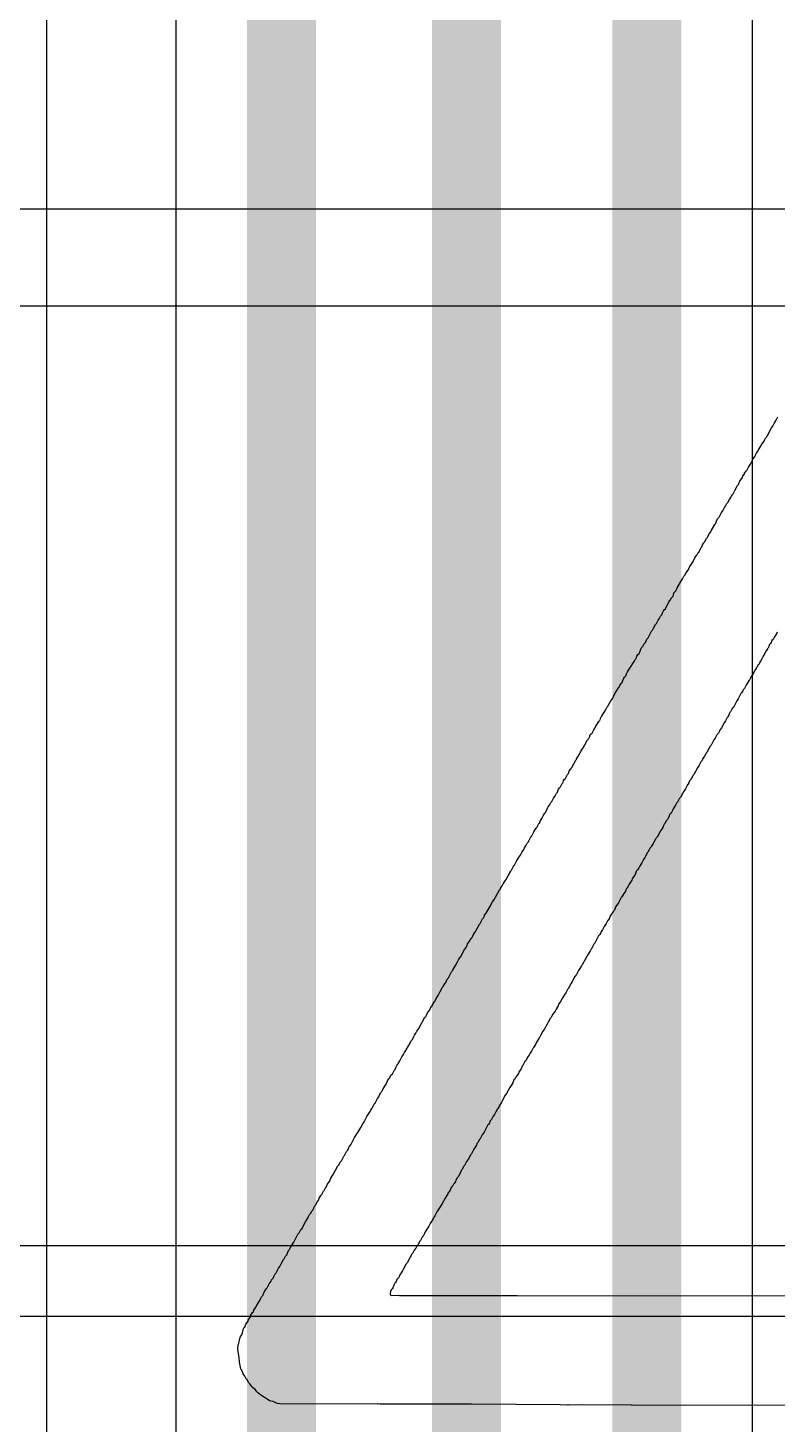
# Model space of a CAD drawing. Header units: inches. Extents: x 0 to 5379, y 0 to 5429.
# Drawn here: x 119.87 to 124.01, y 62.65 to 70.37 of the extents above; entities that cross this region are included whole.
import ezdxf

# ---------------------------------------------------------------- set-up
doc = ezdxf.new("R2010")
doc.units = ezdxf.units.IN
for name, color, linetype in [('PWR', 156, 'Continuous'), ('SIG 01', 90, 'Continuous'), ('Top Overlay', 2, 'Continuous')]:
    doc.layers.add(name, color=color, linetype=linetype)

msp = doc.modelspace()

# ---------------------------------------------------------------- linework, layer by layer
at = {"layer": 'PWR'}
for p, q in [((124.1806, 69.3674), (60.071, 69.3674)), ((60.0248, 68.834), (124.6886, 68.834)), ((128.639, 63.6395), (118.453, 63.6395)), ((118.453, 63.2511), (128.639, 63.2511))]:
    msp.add_line(p, q, dxfattribs=at)
at = {"layer": 'SIG 01'}
for p, q in [((123.8743, 32.2574), (123.8743, 90.8151)), ((119.9774, 38.4655), (119.9774, 87.7273)), ((120.6897, 87.5113), (120.6897, 35.4585))]:
    msp.add_line(p, q, dxfattribs=at)
for points in [[(123.2917, 32.2574, 0.381, 0.381, 0), (123.2917, 90.8151, 0.381, 0.381, 0)], [(121.2724, 35.2172, 0.381, 0.381, 0), (121.2724, 87.5113, 0.381, 0.381, 0)], [(122.2955, 34.5462, 0.381, 0.381, 0), (122.2955, 85.2577, 0.381, 0.381, 0)]]:
    msp.add_lwpolyline(points, format="xyseb", dxfattribs=at)
at = {"layer": 'Top Overlay'}
for p, q in [((124.0045, 68.2026), (124.0143, 68.2206)), ((123.9571, 68.1176), (123.98, 68.1601)), ((123.98, 68.1601), (123.9874, 68.1691)), ((123.9874, 68.1691), (123.9964, 68.1879)), ((123.9964, 68.1879), (124.0045, 68.2026)), ((123.9065, 68.0343), (123.9163, 68.0523)), ((123.9163, 68.0523), (123.9228, 68.0621)), ((123.9228, 68.0621), (123.9245, 68.0654)), ((123.9245, 68.0654), (123.931, 68.0768)), ((123.931, 68.0768), (123.9384, 68.0858)), ((123.9384, 68.0858), (123.9424, 68.0948)), ((123.9424, 68.0948), (123.9473, 68.1029)), ((123.9473, 68.1029), (123.9539, 68.1095)), ((123.9539, 68.1095), (123.9571, 68.1176)), ((123.8689, 67.9706), (123.8787, 67.9886)), ((123.8787, 67.9886), (123.8869, 68.0016)), ((123.8869, 68.0016), (123.8967, 68.0196)), ((123.8967, 68.0196), (123.9049, 68.031)), ((123.9049, 68.031), (123.9065, 68.0343)), ((123.8215, 67.8922), (123.8297, 67.9052)), ((123.8297, 67.9052), (123.8313, 67.9085)), ((123.8313, 67.9085), (123.8395, 67.9199)), ((123.8395, 67.9199), (123.8411, 67.9232)), ((123.8411, 67.9232), (123.846, 67.9281)), ((123.846, 67.9281), (123.8526, 67.9428)), ((123.8526, 67.9428), (123.8591, 67.9543)), ((123.8591, 67.9543), (123.864, 67.9592)), ((123.864, 67.9592), (123.8689, 67.9706)), ((123.7791, 67.817), (123.7921, 67.8415)), ((123.7921, 67.8415), (123.797, 67.8464)), ((123.797, 67.8464), (123.8036, 67.8611)), ((123.8036, 67.8611), (123.8052, 67.8644)), ((123.8052, 67.8644), (123.8199, 67.8856)), ((123.8199, 67.8856), (123.8215, 67.8922)), ((123.7333, 67.7419), (123.7382, 67.7468)), ((123.7382, 67.7468), (123.748, 67.7647)), ((123.748, 67.7647), (123.7546, 67.7745)), ((123.7546, 67.7745), (123.7562, 67.7811)), ((123.7562, 67.7811), (123.7635, 67.7901)), ((123.7635, 67.7901), (123.766, 67.7925)), ((123.766, 67.7925), (123.7676, 67.7958)), ((123.7676, 67.7958), (123.7791, 67.817)), ((123.6876, 67.6634), (123.6892, 67.6667)), ((123.6892, 67.6667), (123.6925, 67.67)), ((123.6925, 67.67), (123.7039, 67.6912)), ((123.7039, 67.6912), (123.7104, 67.701)), ((123.7104, 67.701), (123.7202, 67.719)), ((123.7202, 67.719), (123.7251, 67.7272)), ((123.7251, 67.7272), (123.7333, 67.7419)), ((123.6443, 67.5858), (123.6475, 67.594)), ((123.6475, 67.594), (123.6541, 67.6038)), ((123.6541, 67.6038), (123.6663, 67.6259)), ((123.6663, 67.6259), (123.6696, 67.6291)), ((123.6696, 67.6291), (123.6712, 67.6324)), ((123.6712, 67.6324), (123.6761, 67.6438)), ((123.6761, 67.6438), (123.6802, 67.6545)), ((123.6802, 67.6545), (123.6843, 67.6602)), ((123.6843, 67.6602), (123.6876, 67.6634)), ((123.5944, 67.5017), (123.5993, 67.5131)), ((123.5993, 67.5131), (123.6059, 67.5246)), ((123.6059, 67.5246), (123.6091, 67.5278)), ((123.6091, 67.5278), (123.6108, 67.5311)), ((123.6108, 67.5311), (123.6206, 67.5491)), ((123.6206, 67.5491), (123.6238, 67.5523)), ((123.6238, 67.5523), (123.6255, 67.5556)), ((123.6255, 67.5556), (123.6369, 67.5768)), ((123.6369, 67.5768), (123.6443, 67.5858)), ((123.552, 67.4314), (123.556, 67.4421)), ((123.556, 67.4421), (123.5626, 67.4519)), ((123.5626, 67.4519), (123.5667, 67.4559)), ((123.5667, 67.4559), (123.5748, 67.4706)), ((123.5748, 67.4706), (123.5797, 67.4755)), ((123.5797, 67.4755), (123.583, 67.4837)), ((123.583, 67.4837), (123.5912, 67.4984)), ((123.5912, 67.4984), (123.5944, 67.5017)), ((123.5029, 67.3497), (123.5111, 67.3644)), ((123.5111, 67.3644), (123.5193, 67.3726)), ((123.5193, 67.3726), (123.5275, 67.3906)), ((123.5275, 67.3906), (123.5291, 67.3939)), ((123.5291, 67.3939), (123.5356, 67.4053)), ((123.5356, 67.4053), (123.5462, 67.4208)), ((123.5462, 67.4208), (123.552, 67.4314)), ((123.4588, 67.2762), (123.4703, 67.2942)), ((123.4703, 67.2942), (123.4719, 67.2975)), ((123.4719, 67.2975), (123.4817, 67.3154)), ((123.4817, 67.3154), (123.4882, 67.3252)), ((123.4882, 67.3252), (123.4931, 67.3367)), ((123.4931, 67.3367), (123.4948, 67.3399)), ((123.4948, 67.3399), (123.5013, 67.3465)), ((123.5013, 67.3465), (123.5029, 67.3497)), ((123.4131, 67.1978), (123.4204, 67.2068)), ((123.4204, 67.2068), (123.4278, 67.2207)), ((123.4278, 67.2207), (123.4343, 67.2272)), ((123.4343, 67.2272), (123.4376, 67.2354)), ((123.4376, 67.2354), (123.4409, 67.2484)), ((123.4409, 67.2484), (123.449, 67.2566)), ((123.449, 67.2566), (123.4507, 67.2599)), ((123.4507, 67.2599), (123.4572, 67.2697)), ((123.4572, 67.2697), (123.4588, 67.2762)), ((123.3722, 67.1259), (123.3755, 67.1292)), ((123.3755, 67.1292), (123.378, 67.1382)), ((123.378, 67.1382), (123.3829, 67.148)), ((123.3829, 67.148), (123.3869, 67.1537)), ((123.3869, 67.1537), (123.3935, 67.1602)), ((123.3935, 67.1602), (123.4131, 67.1978)), ((123.3216, 67.0426), (123.3281, 67.0524)), ((123.3281, 67.0524), (123.3396, 67.0736)), ((123.3396, 67.0736), (123.3445, 67.0785)), ((123.3445, 67.0785), (123.3543, 67.0965)), ((123.3543, 67.0965), (123.3592, 67.1047)), ((123.3592, 67.1047), (123.3673, 67.1194)), ((123.3673, 67.1194), (123.3706, 67.1226)), ((123.3706, 67.1226), (123.3722, 67.1259)), ((123.275, 66.965), (123.284, 66.974)), ((123.284, 66.974), (123.2873, 66.9821)), ((123.2873, 66.9821), (123.2914, 66.9928)), ((123.2914, 66.9928), (123.2987, 67.0001)), ((123.2987, 67.0001), (123.3004, 67.0034)), ((123.3004, 67.0034), (123.3069, 67.0181)), ((123.3069, 67.0181), (123.3167, 67.036)), ((123.3167, 67.036), (123.32, 67.0393)), ((123.32, 67.0393), (123.3216, 67.0426)), ((123.9776, 66.9731), (123.9735, 66.9674)), ((123.9817, 66.9838), (123.9776, 66.9731)), ((123.9882, 66.9903), (123.9817, 66.9838)), ((123.9964, 67.005), (123.9882, 66.9903)), ((124.0094, 67.0246), (123.9964, 67.005)), ((124.0111, 67.0312), (124.0094, 67.0246)), ((123.2334, 66.8906), (123.2366, 66.8988)), ((123.2366, 66.8988), (123.2415, 66.907)), ((123.2415, 66.907), (123.2481, 66.9135)), ((123.2481, 66.9135), (123.2497, 66.9168)), ((123.2497, 66.9168), (123.2562, 66.9315)), ((123.2562, 66.9315), (123.2603, 66.9421)), ((123.2603, 66.9421), (123.266, 66.9478)), ((123.266, 66.9478), (123.2677, 66.9511)), ((123.2677, 66.9511), (123.2709, 66.9544)), ((123.2709, 66.9544), (123.275, 66.965)), ((123.9326, 66.8972), (123.9261, 66.8825)), ((123.9392, 66.907), (123.9326, 66.8972)), ((123.9506, 66.9282), (123.9392, 66.907)), ((123.9571, 66.938), (123.9506, 66.9282)), ((123.9588, 66.9413), (123.9571, 66.938)), ((123.9612, 66.9437), (123.9588, 66.9413)), ((123.9645, 66.9519), (123.9612, 66.9437)), ((123.967, 66.9609), (123.9645, 66.9519)), ((123.9735, 66.9674), (123.967, 66.9609)), ((123.1835, 66.8114), (123.1901, 66.8212)), ((123.1901, 66.8212), (123.1942, 66.8253)), ((123.1942, 66.8253), (123.204, 66.8433)), ((123.204, 66.8433), (123.2089, 66.8482)), ((123.2089, 66.8482), (123.2105, 66.8514)), ((123.2105, 66.8514), (123.2203, 66.8694)), ((123.2203, 66.8694), (123.2236, 66.8727)), ((123.2236, 66.8727), (123.2252, 66.8759)), ((123.2252, 66.8759), (123.2285, 66.8792)), ((123.2285, 66.8792), (123.2334, 66.8906)), ((123.8869, 66.8188), (123.8738, 66.7942)), ((123.8902, 66.822), (123.8869, 66.8188)), ((123.8967, 66.8335), (123.8902, 66.822)), ((123.9, 66.8416), (123.8967, 66.8335)), ((123.9049, 66.8465), (123.9, 66.8416)), ((123.9065, 66.8498), (123.9049, 66.8465)), ((123.9114, 66.8547), (123.9065, 66.8498)), ((123.913, 66.8612), (123.9114, 66.8547)), ((123.9196, 66.871), (123.913, 66.8612)), ((123.9261, 66.8825), (123.9196, 66.871)), ((123.1419, 66.7354), (123.1484, 66.7469)), ((123.1484, 66.7469), (123.1549, 66.7534)), ((123.1549, 66.7534), (123.159, 66.764)), ((123.159, 66.764), (123.1639, 66.7771)), ((123.1639, 66.7771), (123.168, 66.7812)), ((123.168, 66.7812), (123.1696, 66.7844)), ((123.1696, 66.7844), (123.1745, 66.7893)), ((123.1745, 66.7893), (123.1795, 66.8008)), ((123.1795, 66.8008), (123.1835, 66.8114)), ((123.8411, 66.742), (123.8379, 66.7338)), ((123.846, 66.7469), (123.8411, 66.742)), ((123.8559, 66.7648), (123.846, 66.7469)), ((123.8575, 66.7681), (123.8559, 66.7648)), ((123.864, 66.7779), (123.8575, 66.7681)), ((123.8657, 66.7812), (123.864, 66.7779)), ((123.8738, 66.7942), (123.8657, 66.7812)), ((123.0912, 66.6505), (123.1027, 66.6668)), ((123.1027, 66.6668), (123.1092, 66.6815)), ((123.1092, 66.6815), (123.1157, 66.6929)), ((123.1157, 66.6929), (123.1255, 66.7077)), ((123.1255, 66.7077), (123.1337, 66.7224)), ((123.1337, 66.7224), (123.1386, 66.7273)), ((123.1386, 66.7273), (123.1419, 66.7354)), ((123.8052, 66.6799), (123.7954, 66.6619)), ((123.8101, 66.6913), (123.8052, 66.6799)), ((123.8134, 66.6946), (123.8101, 66.6913)), ((123.8215, 66.706), (123.8134, 66.6946)), ((123.8232, 66.7126), (123.8215, 66.706)), ((123.8297, 66.7191), (123.8232, 66.7126)), ((123.8379, 66.7338), (123.8297, 66.7191)), ((123.0504, 66.5786), (123.0602, 66.5966)), ((123.0602, 66.5966), (123.0716, 66.6178)), ((123.0716, 66.6178), (123.0765, 66.6227)), ((123.0765, 66.6227), (123.0782, 66.626)), ((123.0782, 66.626), (123.0912, 66.6505)), ((123.7497, 66.5868), (123.7464, 66.5786)), ((123.7529, 66.59), (123.7497, 66.5868)), ((123.7627, 66.608), (123.7529, 66.59)), ((123.7693, 66.6145), (123.7627, 66.608)), ((123.7889, 66.6521), (123.7693, 66.6145)), ((123.7954, 66.6619), (123.7889, 66.6521)), ((123.0046, 66.5002), (123.0087, 66.5108)), ((123.0087, 66.5108), (123.0251, 66.5369)), ((123.0251, 66.5369), (123.0275, 66.5394)), ((123.0275, 66.5394), (123.0291, 66.5426)), ((123.0291, 66.5426), (123.0324, 66.5459)), ((123.0324, 66.5459), (123.0357, 66.5541)), ((123.0357, 66.5541), (123.0398, 66.5647)), ((123.0398, 66.5647), (123.0455, 66.5737)), ((123.0455, 66.5737), (123.0504, 66.5786)), ((123.7186, 66.5296), (123.7039, 66.5018)), ((123.7251, 66.541), (123.7186, 66.5296)), ((123.7349, 66.559), (123.7251, 66.541)), ((123.7382, 66.5622), (123.7349, 66.559)), ((123.7423, 66.568), (123.7382, 66.5622)), ((123.7464, 66.5786), (123.7423, 66.568)), ((122.9491, 66.4087), (122.9638, 66.4364)), ((122.9638, 66.4364), (122.9703, 66.443)), ((122.9703, 66.443), (122.972, 66.4462)), ((122.972, 66.4462), (122.9752, 66.4544)), ((122.9752, 66.4544), (122.9769, 66.4609)), ((122.9769, 66.4609), (122.9809, 66.4667)), ((122.9809, 66.4667), (122.9842, 66.4683)), ((122.9842, 66.4683), (122.9883, 66.4724)), ((122.9883, 66.4724), (122.9981, 66.4904)), ((122.9981, 66.4904), (123.0046, 66.5002)), ((123.6614, 66.4348), (123.6467, 66.407)), ((123.668, 66.4446), (123.6614, 66.4348)), ((123.6745, 66.456), (123.668, 66.4446)), ((123.6778, 66.4642), (123.6745, 66.456)), ((123.6859, 66.4724), (123.6778, 66.4642)), ((123.6908, 66.4806), (123.6859, 66.4724)), ((123.6957, 66.492), (123.6908, 66.4806)), ((123.6974, 66.4953), (123.6957, 66.492)), ((123.7039, 66.5018), (123.6974, 66.4953)), ((122.9099, 66.3417), (122.9197, 66.3564)), ((122.9197, 66.3564), (122.9246, 66.3695)), ((122.9246, 66.3695), (122.9393, 66.3907)), ((122.9393, 66.3907), (122.9491, 66.4087)), ((123.6189, 66.3629), (123.6091, 66.3449)), ((123.6222, 66.3662), (123.6189, 66.3629)), ((123.6386, 66.3972), (123.6222, 66.3662)), ((123.6402, 66.4005), (123.6386, 66.3972)), ((123.6467, 66.407), (123.6402, 66.4005)), ((122.8723, 66.2763), (122.8739, 66.2796)), ((122.8739, 66.2796), (122.8772, 66.2829)), ((122.8772, 66.2829), (122.8984, 66.3237)), ((122.8984, 66.3237), (122.9017, 66.327)), ((122.9017, 66.327), (122.9033, 66.3302)), ((122.9033, 66.3302), (122.9099, 66.3417)), ((123.5699, 66.2812), (123.5503, 66.2436)), ((123.5781, 66.2927), (123.5699, 66.2812)), ((123.5895, 66.3139), (123.5781, 66.2927)), ((123.5928, 66.3172), (123.5895, 66.3139)), ((123.6026, 66.3351), (123.5928, 66.3172)), ((123.6091, 66.3449), (123.6026, 66.3351)), ((122.8265, 66.1979), (122.8282, 66.2012)), ((122.8282, 66.2012), (122.8314, 66.2093)), ((122.8314, 66.2093), (122.8363, 66.2175)), ((122.8363, 66.2175), (122.8413, 66.2224)), ((122.8413, 66.2224), (122.8429, 66.2257)), ((122.8429, 66.2257), (122.8527, 66.2436)), ((122.8527, 66.2436), (122.856, 66.2469)), ((122.856, 66.2469), (122.8576, 66.2502)), ((122.8576, 66.2502), (122.8625, 66.2616)), ((122.8625, 66.2616), (122.869, 66.2731)), ((122.869, 66.2731), (122.8723, 66.2763)), ((123.5275, 66.2093), (123.5234, 66.1987)), ((123.534, 66.2159), (123.5275, 66.2093)), ((123.5454, 66.2371), (123.534, 66.2159)), ((123.5471, 66.2404), (123.5454, 66.2371)), ((123.5503, 66.2436), (123.5471, 66.2404)), ((122.7824, 66.1227), (122.7922, 66.1407)), ((122.7922, 66.1407), (122.7955, 66.144)), ((122.7955, 66.144), (122.7971, 66.1473)), ((122.7971, 66.1473), (122.802, 66.1587)), ((122.802, 66.1587), (122.8086, 66.1701)), ((122.8086, 66.1701), (122.8118, 66.1734)), ((122.8118, 66.1734), (122.8135, 66.1767)), ((122.8135, 66.1767), (122.8233, 66.1946)), ((122.8233, 66.1946), (122.8265, 66.1979)), ((123.485, 66.1309), (123.4784, 66.1195)), ((123.4931, 66.1489), (123.485, 66.1309)), ((123.498, 66.1538), (123.4931, 66.1489)), ((123.5046, 66.1652), (123.498, 66.1538)), ((123.5128, 66.1832), (123.5046, 66.1652)), ((123.5144, 66.1865), (123.5128, 66.1832)), ((123.5176, 66.1897), (123.5144, 66.1865)), ((123.5234, 66.1987), (123.5176, 66.1897)), ((122.7318, 66.0345), (122.7383, 66.0492)), ((122.7383, 66.0492), (122.7416, 66.0574)), ((122.7416, 66.0574), (122.7465, 66.0656)), ((122.7465, 66.0656), (122.753, 66.0754)), ((122.753, 66.0754), (122.7612, 66.0901)), ((122.7612, 66.0901), (122.7661, 66.095)), ((122.7661, 66.095), (122.7759, 66.1129)), ((122.7759, 66.1129), (122.7824, 66.1227)), ((123.4343, 66.0509), (123.4286, 66.0353)), ((123.4409, 66.0607), (123.4343, 66.0509)), ((123.449, 66.0754), (123.4409, 66.0607)), ((123.4556, 66.0852), (123.449, 66.0754)), ((123.4572, 66.0884), (123.4556, 66.0852)), ((123.4605, 66.0917), (123.4572, 66.0884)), ((123.4703, 66.1097), (123.4605, 66.0917)), ((123.4735, 66.1129), (123.4703, 66.1097)), ((123.4752, 66.1162), (123.4735, 66.1129)), ((123.4784, 66.1195), (123.4752, 66.1162)), ((122.6844, 65.9545), (122.6942, 65.9724)), ((122.6942, 65.9724), (122.6975, 65.9757)), ((122.6975, 65.9757), (122.6991, 65.979)), ((122.6991, 65.979), (122.704, 65.9904)), ((122.704, 65.9904), (122.7105, 66.0018)), ((122.7105, 66.0018), (122.7187, 66.0149)), ((122.7187, 66.0149), (122.7269, 66.0296)), ((122.7269, 66.0296), (122.7318, 66.0345)), ((123.3869, 65.9692), (123.3853, 65.9659)), ((123.3902, 65.9724), (123.3869, 65.9692)), ((123.4, 65.9904), (123.3902, 65.9724)), ((123.4049, 65.9953), (123.4, 65.9904)), ((123.4066, 65.9986), (123.4049, 65.9953)), ((123.409, 66.001), (123.4066, 65.9986)), ((123.4147, 66.0165), (123.409, 66.001)), ((123.418, 66.0247), (123.4147, 66.0165)), ((123.4221, 66.0288), (123.418, 66.0247)), ((123.4253, 66.0304), (123.4221, 66.0288)), ((123.4262, 66.0329), (123.4253, 66.0304)), ((123.4286, 66.0353), (123.4262, 66.0329)), ((122.6403, 65.8809), (122.6501, 65.8989)), ((122.6501, 65.8989), (122.6534, 65.9022)), ((122.6534, 65.9022), (122.655, 65.9054)), ((122.655, 65.9054), (122.6664, 65.9267)), ((122.6664, 65.9267), (122.673, 65.9365)), ((122.673, 65.9365), (122.6795, 65.9479)), ((122.6795, 65.9479), (122.6828, 65.9512)), ((122.6828, 65.9512), (122.6844, 65.9545)), ((123.3445, 65.894), (123.3412, 65.8907)), ((123.3461, 65.8973), (123.3445, 65.894)), ((123.3494, 65.9005), (123.3461, 65.8973)), ((123.3575, 65.9153), (123.3494, 65.9005)), ((123.3641, 65.93), (123.3575, 65.9153)), ((123.3657, 65.9332), (123.3641, 65.93)), ((123.3722, 65.9398), (123.3657, 65.9332)), ((123.3788, 65.9512), (123.3722, 65.9398)), ((123.3853, 65.9659), (123.3788, 65.9512)), ((122.5929, 65.7992), (122.6027, 65.8172)), ((122.6027, 65.8172), (122.6109, 65.8287)), ((122.6109, 65.8287), (122.615, 65.8393)), ((122.615, 65.8393), (122.6223, 65.8499)), ((122.6223, 65.8499), (122.6305, 65.8646)), ((122.6305, 65.8646), (122.6354, 65.8695)), ((122.6354, 65.8695), (122.6403, 65.8809)), ((123.2971, 65.8156), (123.2922, 65.8107)), ((123.3036, 65.827), (123.2971, 65.8156)), ((123.3069, 65.8352), (123.3036, 65.827)), ((123.3085, 65.8385), (123.3069, 65.8352)), ((123.311, 65.8393), (123.3085, 65.8385)), ((123.3134, 65.8417), (123.311, 65.8393)), ((123.3151, 65.845), (123.3134, 65.8417)), ((123.3175, 65.8474), (123.3151, 65.845)), ((123.3216, 65.8581), (123.3175, 65.8474)), ((123.3265, 65.863), (123.3216, 65.8581)), ((123.3396, 65.8875), (123.3265, 65.863)), ((123.3412, 65.8907), (123.3396, 65.8875)), ((122.5439, 65.7159), (122.557, 65.7404)), ((122.557, 65.7404), (122.5602, 65.7437)), ((122.5602, 65.7437), (122.5619, 65.747)), ((122.5619, 65.747), (122.5733, 65.7682)), ((122.5733, 65.7682), (122.5847, 65.7862)), ((122.5847, 65.7862), (122.5864, 65.7894)), ((122.5864, 65.7894), (122.5929, 65.7992)), ((123.2628, 65.7568), (123.2513, 65.7355)), ((123.2726, 65.7747), (123.2628, 65.7568)), ((123.2791, 65.7845), (123.2726, 65.7747)), ((123.2889, 65.8025), (123.2791, 65.7845)), ((123.2922, 65.8107), (123.2889, 65.8025)), ((122.508, 65.6571), (122.5145, 65.6636)), ((122.5145, 65.6636), (122.5186, 65.6743)), ((122.5186, 65.6743), (122.5267, 65.6873)), ((122.5267, 65.6873), (122.539, 65.7094)), ((122.539, 65.7094), (122.5423, 65.7127)), ((122.5423, 65.7127), (122.5439, 65.7159)), ((123.2089, 65.6604), (123.1925, 65.6375)), ((123.2105, 65.6669), (123.2089, 65.6604)), ((123.2178, 65.6792), (123.2105, 65.6669)), ((123.2252, 65.6882), (123.2178, 65.6792)), ((123.2285, 65.6963), (123.2252, 65.6882)), ((123.2301, 65.7029), (123.2285, 65.6963)), ((123.2317, 65.7078), (123.2301, 65.7029)), ((123.2334, 65.711), (123.2317, 65.7078)), ((123.2399, 65.7176), (123.2334, 65.711)), ((123.2464, 65.729), (123.2399, 65.7176)), ((123.2481, 65.7323), (123.2464, 65.729)), ((123.2513, 65.7355), (123.2481, 65.7323)), ((122.4557, 65.5656), (122.4769, 65.6065)), ((122.4769, 65.6065), (122.4818, 65.6114)), ((122.4818, 65.6114), (122.4834, 65.6146)), ((122.4834, 65.6146), (122.4916, 65.6293)), ((122.4916, 65.6293), (122.4981, 65.6391)), ((122.4981, 65.6391), (122.508, 65.6571)), ((123.1631, 65.5869), (123.1533, 65.5689)), ((123.1696, 65.5934), (123.1631, 65.5869)), ((123.1737, 65.5991), (123.1696, 65.5934)), ((123.1795, 65.6146), (123.1737, 65.5991)), ((123.1819, 65.6171), (123.1795, 65.6146)), ((123.1884, 65.6269), (123.1819, 65.6171)), ((123.1925, 65.6375), (123.1884, 65.6269)), ((122.4034, 65.4774), (122.423, 65.5133)), ((122.423, 65.5133), (122.4393, 65.5395)), ((122.4393, 65.5395), (122.441, 65.5427)), ((122.441, 65.5427), (122.4475, 65.5542)), ((122.4475, 65.5542), (122.4557, 65.5656)), ((123.1198, 65.5141), (123.1157, 65.5052)), ((123.1337, 65.5346), (123.1198, 65.5141)), ((123.1402, 65.546), (123.1337, 65.5346)), ((123.1419, 65.5493), (123.1402, 65.546)), ((123.1484, 65.564), (123.1419, 65.5493)), ((123.1533, 65.5689), (123.1484, 65.564)), ((122.3707, 65.4202), (122.3772, 65.4349)), ((122.3772, 65.4349), (122.3838, 65.4463)), ((122.3838, 65.4463), (122.3887, 65.4512)), ((122.3887, 65.4512), (122.3936, 65.4627)), ((122.3936, 65.4627), (122.3952, 65.466)), ((122.3952, 65.466), (122.4034, 65.4774)), ((123.0733, 65.4349), (123.0684, 65.4235)), ((123.0757, 65.4374), (123.0733, 65.4349)), ((123.0839, 65.4504), (123.0757, 65.4374)), ((123.0863, 65.4594), (123.0839, 65.4504)), ((123.0929, 65.466), (123.0863, 65.4594)), ((123.101, 65.4807), (123.0929, 65.466)), ((123.1027, 65.4839), (123.101, 65.4807)), ((123.1076, 65.4888), (123.1027, 65.4839)), ((123.1116, 65.4945), (123.1076, 65.4888)), ((123.1157, 65.5052), (123.1116, 65.4945)), ((122.3266, 65.3434), (122.3331, 65.3598)), ((122.3331, 65.3598), (122.3446, 65.3761)), ((122.3446, 65.3761), (122.3462, 65.381)), ((122.3462, 65.381), (122.3544, 65.3924)), ((122.3544, 65.3924), (122.3674, 65.4169)), ((122.3674, 65.4169), (122.3707, 65.4202)), ((123.0242, 65.3516), (123.0128, 65.3303)), ((123.0259, 65.3549), (123.0242, 65.3516)), ((123.0308, 65.3598), (123.0259, 65.3549)), ((123.0349, 65.3655), (123.0308, 65.3598)), ((123.0389, 65.3761), (123.0349, 65.3655)), ((123.0455, 65.3859), (123.0389, 65.3761)), ((123.0553, 65.4039), (123.0455, 65.3859)), ((123.0667, 65.4202), (123.0553, 65.4039)), ((123.0684, 65.4235), (123.0667, 65.4202)), ((122.2809, 65.2715), (122.2915, 65.287)), ((122.2915, 65.287), (122.2988, 65.2993)), ((122.2988, 65.2993), (122.3013, 65.3083)), ((122.3013, 65.3083), (122.3078, 65.3181)), ((122.3078, 65.3181), (122.3119, 65.3222)), ((122.3119, 65.3222), (122.3201, 65.3369)), ((122.3201, 65.3369), (122.3266, 65.3434)), ((122.9834, 65.2764), (122.9801, 65.2732)), ((122.9899, 65.2879), (122.9834, 65.2764)), ((122.9981, 65.3058), (122.9899, 65.2879)), ((122.9997, 65.3091), (122.9981, 65.3058)), ((123.003, 65.3124), (122.9997, 65.3091)), ((123.0128, 65.3303), (123.003, 65.3124)), ((122.2335, 65.1882), (122.2449, 65.2094)), ((122.2449, 65.2094), (122.2514, 65.2192)), ((122.2514, 65.2192), (122.2596, 65.2339)), ((122.2596, 65.2339), (122.2629, 65.2372)), ((122.2629, 65.2372), (122.2645, 65.2405)), ((122.2645, 65.2405), (122.2809, 65.2715)), ((122.9409, 65.2045), (122.9344, 65.1931)), ((122.9458, 65.216), (122.9409, 65.2045)), ((122.9507, 65.2209), (122.9458, 65.216)), ((122.9622, 65.2421), (122.9507, 65.2209)), ((122.972, 65.2601), (122.9622, 65.2421)), ((122.9785, 65.2699), (122.972, 65.2601)), ((122.9801, 65.2732), (122.9785, 65.2699)), ((122.1885, 65.1139), (122.1959, 65.1212)), ((122.1959, 65.1212), (122.1975, 65.1245)), ((122.1975, 65.1245), (122.2041, 65.1392)), ((122.2041, 65.1392), (122.2122, 65.1539)), ((122.2122, 65.1539), (122.2155, 65.1572)), ((122.2155, 65.1572), (122.2171, 65.1604)), ((122.2171, 65.1604), (122.2237, 65.1702)), ((122.2237, 65.1702), (122.2335, 65.1882)), ((122.8935, 65.1278), (122.8788, 65.1)), ((122.9017, 65.1392), (122.8935, 65.1278)), ((122.9131, 65.1604), (122.9017, 65.1392)), ((122.9213, 65.1719), (122.9131, 65.1604)), ((122.9295, 65.1866), (122.9213, 65.1719)), ((122.9311, 65.1898), (122.9295, 65.1866)), ((122.9344, 65.1931), (122.9311, 65.1898)), ((122.142, 65.0297), (122.1501, 65.0444)), ((122.1501, 65.0444), (122.1632, 65.0689)), ((122.1632, 65.0689), (122.1665, 65.0722)), ((122.1665, 65.0722), (122.1763, 65.0902)), ((122.1763, 65.0902), (122.1812, 65.0951)), ((122.1812, 65.0951), (122.1845, 65.1032)), ((122.1845, 65.1032), (122.1885, 65.1139)), ((122.8527, 65.0559), (122.8429, 65.0379)), ((122.856, 65.0591), (122.8527, 65.0559)), ((122.8707, 65.0869), (122.856, 65.0591)), ((122.8723, 65.0902), (122.8707, 65.0869)), ((122.8788, 65.1), (122.8723, 65.0902)), ((122.1044, 64.9644), (122.106, 64.9676)), ((122.106, 64.9676), (122.1175, 64.9889)), ((122.1175, 64.9889), (122.1224, 64.9938)), ((122.1224, 64.9938), (122.1256, 65.0019)), ((122.1256, 65.0019), (122.1338, 65.0167)), ((122.1338, 65.0167), (122.142, 65.0297)), ((122.8004, 64.966), (122.7906, 64.948)), ((122.8037, 64.9742), (122.8004, 64.966)), ((122.8118, 64.9856), (122.8037, 64.9742)), ((122.8233, 65.0068), (122.8118, 64.9856)), ((122.8249, 65.0101), (122.8233, 65.0068)), ((122.8331, 65.0216), (122.8249, 65.0101)), ((122.8347, 65.0248), (122.8331, 65.0216)), ((122.8429, 65.0379), (122.8347, 65.0248)), ((122.0505, 64.8745), (122.0652, 64.9023)), ((122.0652, 64.9023), (122.0701, 64.9072)), ((122.0701, 64.9072), (122.0717, 64.9105)), ((122.0717, 64.9105), (122.0766, 64.9186)), ((122.0766, 64.9186), (122.0799, 64.9268)), ((122.0799, 64.9268), (122.0848, 64.935)), ((122.0848, 64.935), (122.0921, 64.9439)), ((122.0921, 64.9439), (122.0962, 64.9529)), ((122.0962, 64.9529), (122.1011, 64.9611)), ((122.1011, 64.9611), (122.1044, 64.9644)), ((122.7579, 64.8958), (122.7465, 64.8745)), ((122.7612, 64.899), (122.7579, 64.8958)), ((122.7726, 64.9203), (122.7612, 64.899)), ((122.7841, 64.9366), (122.7726, 64.9203)), ((122.7906, 64.948), (122.7841, 64.9366)), ((122.008, 64.8043), (122.0145, 64.8141)), ((122.0145, 64.8141), (122.0211, 64.8255)), ((122.0211, 64.8255), (122.0292, 64.8369)), ((122.0292, 64.8369), (122.0309, 64.8402)), ((122.0309, 64.8402), (122.0456, 64.868)), ((122.0456, 64.868), (122.0488, 64.8712)), ((122.0488, 64.8712), (122.0505, 64.8745)), ((122.7171, 64.8255), (122.704, 64.801)), ((122.7236, 64.8353), (122.7171, 64.8255)), ((122.74, 64.8647), (122.7236, 64.8353)), ((122.7465, 64.8745), (122.74, 64.8647)), ((121.9623, 64.7226), (121.9737, 64.7438)), ((121.9737, 64.7438), (121.9884, 64.7716)), ((121.9884, 64.7716), (121.9966, 64.7797)), ((121.9966, 64.7797), (122.0031, 64.7961)), ((122.0031, 64.7961), (122.008, 64.8043)), ((122.6656, 64.7348), (122.6632, 64.7324)), ((122.6754, 64.7512), (122.6656, 64.7348)), ((122.6795, 64.7618), (122.6754, 64.7512)), ((122.6958, 64.7879), (122.6795, 64.7618)), ((122.6975, 64.7912), (122.6958, 64.7879)), ((122.704, 64.801), (122.6975, 64.7912)), ((121.9181, 64.6474), (121.9263, 64.6621)), ((121.9263, 64.6621), (121.9328, 64.6719)), ((121.9328, 64.6719), (121.9377, 64.6834)), ((121.9377, 64.6834), (121.9427, 64.6915)), ((121.9427, 64.6915), (121.9476, 64.6964)), ((121.9476, 64.6964), (121.9525, 64.7079)), ((121.9525, 64.7079), (121.959, 64.7193)), ((121.959, 64.7193), (121.9623, 64.7226)), ((122.6174, 64.6572), (122.606, 64.636)), ((122.6223, 64.6621), (122.6174, 64.6572)), ((122.6289, 64.6736), (122.6223, 64.6621)), ((122.6321, 64.6817), (122.6289, 64.6736)), ((122.6403, 64.6932), (122.6321, 64.6817)), ((122.6468, 64.7046), (122.6403, 64.6932)), ((122.6534, 64.7144), (122.6468, 64.7046)), ((122.6615, 64.7291), (122.6534, 64.7144)), ((122.6632, 64.7324), (122.6615, 64.7291)), ((121.8757, 64.5788), (121.8773, 64.5821)), ((121.8773, 64.5821), (121.8855, 64.5902)), ((121.8855, 64.5902), (121.8953, 64.6082)), ((121.8953, 64.6082), (121.9002, 64.6131)), ((121.9002, 64.6131), (121.9051, 64.6245)), ((121.9051, 64.6245), (121.9092, 64.6352)), ((121.9092, 64.6352), (121.9132, 64.6409)), ((121.9132, 64.6409), (121.9165, 64.6441)), ((121.9165, 64.6441), (121.9181, 64.6474)), ((122.5815, 64.5919), (122.57, 64.5755)), ((122.5831, 64.5984), (122.5815, 64.5919)), ((122.5913, 64.6098), (122.5831, 64.5984)), ((122.5962, 64.618), (122.5913, 64.6098)), ((122.6027, 64.6327), (122.5962, 64.618)), ((122.606, 64.636), (122.6027, 64.6327)), ((121.8266, 64.4922), (121.8332, 64.5036)), ((121.8332, 64.5036), (121.843, 64.5216)), ((121.843, 64.5216), (121.8512, 64.533)), ((121.8512, 64.533), (121.8528, 64.5363)), ((121.8528, 64.5363), (121.8593, 64.551)), ((121.8593, 64.551), (121.8659, 64.5624)), ((121.8659, 64.5624), (121.8708, 64.5674)), ((121.8708, 64.5674), (121.8757, 64.5788)), ((122.5341, 64.5151), (122.5161, 64.4808)), ((122.5455, 64.5314), (122.5341, 64.5151)), ((122.5504, 64.5396), (122.5455, 64.5314)), ((122.557, 64.5559), (122.5504, 64.5396)), ((122.5619, 64.5608), (122.557, 64.5559)), ((122.57, 64.5755), (122.5619, 64.5608)), ((121.7874, 64.4252), (121.7907, 64.4285)), ((121.7907, 64.4285), (121.7923, 64.4317)), ((121.7923, 64.4317), (121.8038, 64.453)), ((121.8038, 64.453), (121.8103, 64.4628)), ((121.8103, 64.4628), (121.8144, 64.4734)), ((121.8144, 64.4734), (121.8226, 64.4865)), ((121.8226, 64.4865), (121.8266, 64.4922)), ((122.4867, 64.4301), (122.4802, 64.4203)), ((122.5088, 64.4718), (122.4867, 64.4301)), ((122.5161, 64.4808), (122.5088, 64.4718)), ((121.7303, 64.3255), (121.745, 64.3533)), ((121.745, 64.3533), (121.7515, 64.3648)), ((121.7515, 64.3648), (121.7629, 64.3811)), ((121.7629, 64.3811), (121.7662, 64.3893)), ((121.7662, 64.3893), (121.7711, 64.3974)), ((121.7711, 64.3974), (121.7744, 64.4007)), ((121.7744, 64.4007), (121.776, 64.404)), ((121.776, 64.404), (121.7874, 64.4252)), ((122.4418, 64.3558), (122.4336, 64.3378)), ((122.4491, 64.3648), (122.4418, 64.3558)), ((122.4557, 64.3762), (122.4491, 64.3648)), ((122.4589, 64.3844), (122.4557, 64.3762)), ((122.4638, 64.3925), (122.4589, 64.3844)), ((122.4655, 64.3958), (122.4638, 64.3925)), ((122.4687, 64.3991), (122.4655, 64.3958)), ((122.4802, 64.4203), (122.4687, 64.3991)), ((121.6927, 64.2635), (121.7008, 64.2749)), ((121.7008, 64.2749), (121.7106, 64.2929)), ((121.7106, 64.2929), (121.7221, 64.3141)), ((121.7221, 64.3141), (121.7303, 64.3255)), ((122.4001, 64.2831), (122.3919, 64.2684)), ((122.4132, 64.3076), (122.4001, 64.2831)), ((122.4156, 64.31), (122.4132, 64.3076)), ((122.4222, 64.3198), (122.4156, 64.31)), ((122.4263, 64.3304), (122.4222, 64.3198)), ((122.4336, 64.3378), (122.4263, 64.3304)), ((121.6469, 64.1867), (121.6551, 64.1981)), ((121.6551, 64.1981), (121.6633, 64.2128)), ((121.6633, 64.2128), (121.6763, 64.2373)), ((121.6763, 64.2373), (121.6845, 64.2488)), ((121.6845, 64.2488), (121.6927, 64.2635)), ((122.3495, 64.1965), (122.3429, 64.185)), ((122.3527, 64.2046), (122.3495, 64.1965)), ((122.3576, 64.2095), (122.3527, 64.2046)), ((122.3674, 64.2275), (122.3576, 64.2095)), ((122.3707, 64.2308), (122.3674, 64.2275)), ((122.3821, 64.252), (122.3707, 64.2308)), ((122.3838, 64.2553), (122.3821, 64.252)), ((122.3919, 64.2684), (122.3838, 64.2553)), ((121.6036, 64.1091), (121.6175, 64.1344)), ((121.6175, 64.1344), (121.6208, 64.1377)), ((121.6208, 64.1377), (121.6241, 64.1458)), ((121.6241, 64.1458), (121.6322, 64.1605)), ((121.6322, 64.1605), (121.6371, 64.1654)), ((121.6371, 64.1654), (121.6388, 64.1687)), ((121.6388, 64.1687), (121.6453, 64.1834)), ((121.6453, 64.1834), (121.6469, 64.1867)), ((122.3168, 64.1409), (122.3037, 64.1164)), ((122.3184, 64.1442), (122.3168, 64.1409)), ((122.3217, 64.1475), (122.3184, 64.1442)), ((122.3315, 64.1654), (122.3217, 64.1475)), ((122.3348, 64.1736), (122.3315, 64.1654)), ((122.3429, 64.185), (122.3348, 64.1736)), ((121.5603, 64.0364), (121.5718, 64.0576)), ((121.5718, 64.0576), (121.5848, 64.0821)), ((121.5848, 64.0821), (121.5914, 64.0886)), ((121.5914, 64.0886), (121.5955, 64.0993)), ((121.5955, 64.0993), (121.6036, 64.1091)), ((122.2645, 64.0527), (122.2547, 64.0315)), ((122.2661, 64.056), (122.2645, 64.0527)), ((122.2694, 64.0592), (122.2661, 64.056)), ((122.2809, 64.0805), (122.2694, 64.0592)), ((122.2841, 64.0837), (122.2809, 64.0805)), ((122.2956, 64.105), (122.2841, 64.0837)), ((122.3037, 64.1164), (122.2956, 64.105)), ((121.5081, 63.9449), (121.5179, 63.9628)), ((121.5179, 63.9628), (121.5211, 63.9661)), ((121.5211, 63.9661), (121.526, 63.9775)), ((121.526, 63.9775), (121.5277, 63.9808)), ((121.5277, 63.9808), (121.5358, 63.9922)), ((121.5358, 63.9922), (121.5375, 63.9955)), ((121.5375, 63.9955), (121.5456, 64.0135)), ((121.5456, 64.0135), (121.5505, 64.0217)), ((121.5505, 64.0217), (121.5587, 64.0331)), ((121.5587, 64.0331), (121.5603, 64.0364)), ((122.2155, 63.9661), (122.2106, 63.9612)), ((122.2237, 63.9808), (122.2155, 63.9661)), ((122.2269, 63.9841), (122.2237, 63.9808)), ((122.2335, 63.9955), (122.2269, 63.9841)), ((122.2351, 64.0021), (122.2335, 63.9955)), ((122.2425, 64.0143), (122.2351, 64.0021)), ((122.2498, 64.0233), (122.2425, 64.0143)), ((122.2547, 64.0315), (122.2498, 64.0233)), ((121.4721, 63.8844), (121.4786, 63.8942)), ((121.4786, 63.8942), (121.4819, 63.9024)), ((121.4819, 63.9024), (121.4901, 63.9171)), ((121.4901, 63.9171), (121.4933, 63.9204)), ((121.4933, 63.9204), (121.495, 63.9236)), ((121.495, 63.9236), (121.5048, 63.9416)), ((121.5048, 63.9416), (121.5081, 63.9449)), ((122.1779, 63.9024), (122.1599, 63.873)), ((122.191, 63.9269), (122.1779, 63.9024)), ((122.1926, 63.9302), (122.191, 63.9269)), ((122.1975, 63.9351), (122.1926, 63.9302)), ((122.2041, 63.9465), (122.1975, 63.9351)), ((122.209, 63.9579), (122.2041, 63.9465)), ((122.2106, 63.9612), (122.209, 63.9579)), ((121.4239, 63.8068), (121.4264, 63.8093)), ((121.4264, 63.8093), (121.428, 63.8125)), ((121.428, 63.8125), (121.4345, 63.8191)), ((121.4345, 63.8191), (121.4386, 63.8297)), ((121.4386, 63.8297), (121.446, 63.837)), ((121.446, 63.837), (121.4476, 63.8403)), ((121.4476, 63.8403), (121.4509, 63.8485)), ((121.4509, 63.8485), (121.4574, 63.8599)), ((121.4574, 63.8599), (121.4607, 63.8632)), ((121.4607, 63.8632), (121.4721, 63.8844)), ((122.1273, 63.8191), (122.1191, 63.8044)), ((122.1305, 63.8272), (122.1273, 63.8191)), ((122.1354, 63.8321), (122.1305, 63.8272)), ((122.1452, 63.8501), (122.1354, 63.8321)), ((122.1501, 63.855), (122.1452, 63.8501)), ((122.1599, 63.873), (122.1501, 63.855)), ((121.3806, 63.7292), (121.3872, 63.7357)), ((121.3872, 63.7357), (121.3921, 63.7472)), ((121.3921, 63.7472), (121.4051, 63.7717)), ((121.4051, 63.7717), (121.4157, 63.7872)), ((121.4157, 63.7872), (121.4198, 63.7962)), ((121.4198, 63.7962), (121.4239, 63.8068)), ((122.0783, 63.7341), (122.0668, 63.7161)), ((122.0799, 63.7374), (122.0783, 63.7341)), ((122.0864, 63.7472), (122.0799, 63.7374)), ((122.093, 63.7586), (122.0864, 63.7472)), ((122.0946, 63.7619), (122.093, 63.7586)), ((122.1109, 63.788), (122.0946, 63.7619)), ((122.1126, 63.7946), (122.1109, 63.788)), ((122.1191, 63.8044), (122.1126, 63.7946)), ((121.3275, 63.6402), (121.3406, 63.6598)), ((121.3406, 63.6598), (121.3512, 63.6786)), ((121.3512, 63.6786), (121.361, 63.6998)), ((121.361, 63.6998), (121.3626, 63.7031)), ((121.3626, 63.7031), (121.3708, 63.7112)), ((121.3708, 63.7112), (121.3806, 63.7292)), ((122.0374, 63.6655), (122.026, 63.6442)), ((122.0407, 63.6688), (122.0374, 63.6655)), ((122.0521, 63.69), (122.0407, 63.6688)), ((122.0554, 63.6933), (122.0521, 63.69)), ((122.0636, 63.708), (122.0554, 63.6933)), ((122.0668, 63.7161), (122.0636, 63.708)), ((121.2891, 63.5707), (121.2957, 63.5822)), ((121.2957, 63.5822), (121.3006, 63.5871)), ((121.3006, 63.5871), (121.3022, 63.5903)), ((121.3022, 63.5903), (121.3055, 63.5985)), ((121.3055, 63.5985), (121.3071, 63.605)), ((121.3071, 63.605), (121.312, 63.6132)), ((121.312, 63.6132), (121.3153, 63.6165)), ((121.3153, 63.6165), (121.3169, 63.6197)), ((121.3169, 63.6197), (121.3234, 63.6295)), ((121.3234, 63.6295), (121.3275, 63.6402)), ((121.9933, 63.5936), (121.9819, 63.5724)), ((121.9966, 63.5969), (121.9933, 63.5936)), ((122.0047, 63.6116), (121.9966, 63.5969)), ((122.0064, 63.6148), (122.0047, 63.6116)), ((122.0145, 63.6263), (122.0064, 63.6148)), ((122.0211, 63.6377), (122.0145, 63.6263)), ((122.0227, 63.641), (122.0211, 63.6377)), ((122.026, 63.6442), (122.0227, 63.641)), ((121.2434, 63.4907), (121.2564, 63.5152)), ((121.2564, 63.5152), (121.263, 63.525)), ((121.263, 63.525), (121.2728, 63.5429)), ((121.2728, 63.5429), (121.2842, 63.5642)), ((121.2842, 63.5642), (121.2875, 63.5675)), ((121.2875, 63.5675), (121.2891, 63.5707)), ((121.941, 63.5021), (121.9312, 63.4841)), ((121.9427, 63.5054), (121.941, 63.5021)), ((121.9459, 63.5086), (121.9427, 63.5054)), ((121.9606, 63.5364), (121.9459, 63.5086)), ((121.9623, 63.5397), (121.9606, 63.5364)), ((121.9672, 63.5446), (121.9623, 63.5397)), ((121.9819, 63.5724), (121.9672, 63.5446)), ((121.196, 63.4106), (121.2025, 63.4253)), ((121.2025, 63.4253), (121.2042, 63.4286)), ((121.2042, 63.4286), (121.2156, 63.4449)), ((121.2156, 63.4449), (121.2172, 63.4515)), ((121.2172, 63.4515), (121.227, 63.4613)), ((121.227, 63.4613), (121.2319, 63.4727)), ((121.2319, 63.4727), (121.2385, 63.4841)), ((121.2385, 63.4841), (121.2417, 63.4874)), ((121.2417, 63.4874), (121.2434, 63.4907)), ((121.8969, 63.4302), (121.8936, 63.422)), ((121.8985, 63.4335), (121.8969, 63.4302)), ((121.9018, 63.4367), (121.8985, 63.4335)), ((121.9059, 63.4425), (121.9018, 63.4367)), ((121.91, 63.4531), (121.9059, 63.4425)), ((121.9214, 63.4645), (121.91, 63.4531)), ((121.923, 63.4711), (121.9214, 63.4645)), ((121.9312, 63.4841), (121.923, 63.4711)), ((121.1535, 63.3371), (121.16, 63.3534)), ((121.16, 63.3534), (121.1617, 63.3567)), ((121.1617, 63.3567), (121.169, 63.3657)), ((121.169, 63.3657), (121.1715, 63.3681)), ((121.1715, 63.3681), (121.178, 63.3828)), ((121.178, 63.3828), (121.1878, 63.4008)), ((121.1878, 63.4008), (121.1944, 63.4073)), ((121.1944, 63.4073), (121.196, 63.4106)), ((121.8757, 63.3877), (121.8724, 63.3763)), ((121.8724, 63.3763), (121.874, 63.3698)), ((121.874, 63.3698), (121.8765, 63.3673)), ((121.8789, 63.3959), (121.8757, 63.3877)), ((121.8765, 63.3673), (121.883, 63.3657)), ((121.8822, 63.3992), (121.8789, 63.3959)), ((121.8838, 63.4024), (121.8822, 63.3992)), ((121.883, 63.3657), (121.9206, 63.3673)), ((121.8879, 63.4065), (121.8838, 63.4024)), ((121.8936, 63.422), (121.8879, 63.4065)), ((121.9206, 63.3673), (121.9255, 63.3657)), ((121.9255, 63.3657), (122.5619, 63.3649)), ((122.5619, 63.3649), (122.5709, 63.3657)), ((122.5709, 63.3657), (122.5758, 63.364)), ((122.5758, 63.364), (125.2389, 63.3624)), ((121.1045, 63.2554), (121.1127, 63.2701)), ((121.1127, 63.2701), (121.1176, 63.275)), ((121.1176, 63.275), (121.1208, 63.2832)), ((121.1208, 63.2832), (121.1306, 63.3011)), ((121.1306, 63.3011), (121.1339, 63.3044)), ((121.1339, 63.3044), (121.1453, 63.3256)), ((121.1453, 63.3256), (121.1535, 63.3371)), ((121.0702, 63.19), (121.0767, 63.2064)), ((121.0767, 63.2064), (121.0882, 63.2227)), ((121.0882, 63.2227), (121.0898, 63.2293)), ((121.0898, 63.2293), (121.1012, 63.2472)), ((121.1012, 63.2472), (121.1045, 63.2554)), ((121.04, 63.1108), (121.0432, 63.1271)), ((121.0432, 63.1271), (121.0473, 63.1378)), ((121.0473, 63.1378), (121.0539, 63.1476)), ((121.0539, 63.1476), (121.0571, 63.159)), ((121.0571, 63.159), (121.0588, 63.1655)), ((121.0588, 63.1655), (121.0612, 63.1778)), ((121.0612, 63.1778), (121.0677, 63.1876)), ((121.0677, 63.1876), (121.0702, 63.19)), ((121.0326, 63.0675), (121.0342, 63.092)), ((121.0342, 63.0561), (121.0326, 63.0675)), ((121.0342, 63.092), (121.0375, 63.1002)), ((121.0383, 63.0226), (121.0342, 63.0561)), ((121.0375, 63.1002), (121.04, 63.1108)), ((121.0416, 62.9964), (121.0383, 63.0226)), ((121.0432, 62.9866), (121.0416, 62.9964)), ((121.0457, 62.9695), (121.0432, 62.9866)), ((121.049, 62.958), (121.0457, 62.9695)), ((121.0547, 62.9523), (121.049, 62.958)), ((121.062, 62.9319), (121.0547, 62.9523)), ((121.0702, 62.9188), (121.062, 62.9319)), ((121.0767, 62.9074), (121.0702, 62.9188)), ((121.0784, 62.9041), (121.0767, 62.9074)), ((121.0808, 62.9017), (121.0784, 62.9041)), ((121.0914, 62.8862), (121.0808, 62.9017)), ((121.0931, 62.8829), (121.0914, 62.8862)), ((121.0988, 62.8772), (121.0931, 62.8829)), ((121.1094, 62.8616), (121.0988, 62.8772)), ((121.111, 62.8584), (121.1094, 62.8616)), ((121.1135, 62.8559), (121.111, 62.8584)), ((121.1282, 62.8445), (121.1135, 62.8559)), ((121.1355, 62.8355), (121.1282, 62.8445)), ((121.1372, 62.8322), (121.1355, 62.8355)), ((121.1404, 62.829), (121.1372, 62.8322)), ((121.1494, 62.8216), (121.1404, 62.829)), ((121.1641, 62.8102), (121.1494, 62.8216)), ((121.1674, 62.8085), (121.1641, 62.8102)), ((121.1788, 62.8004), (121.1674, 62.8085)), ((121.1821, 62.7987), (121.1788, 62.8004)), ((121.1944, 62.7914), (121.1821, 62.7987)), ((121.2074, 62.7832), (121.1944, 62.7914)), ((121.227, 62.7783), (121.2074, 62.7832)), ((121.245, 62.7702), (121.227, 62.7783)), ((121.2515, 62.7685), (121.245, 62.7702)), ((121.2646, 62.7669), (121.2515, 62.7685)), ((121.803, 62.7644), (121.2646, 62.7669)), ((121.8079, 62.7661), (121.803, 62.7644)), ((121.8185, 62.7652), (121.8079, 62.7661)), ((122.3233, 62.7636), (121.8185, 62.7652)), ((122.8127, 62.7612), (122.3233, 62.7636)), ((122.8535, 62.7595), (122.8127, 62.7612)), ((122.8584, 62.7612), (122.8535, 62.7595)), ((122.8633, 62.7595), (122.8584, 62.7612)), ((122.9376, 62.7603), (122.8633, 62.7595)), ((123.2048, 62.7595), (122.9376, 62.7603)), ((123.2097, 62.7579), (123.2048, 62.7595)), ((124.0789, 62.7563), (123.2097, 62.7579))]:
    msp.add_line(p, q, dxfattribs=at)

doc.saveas('drawing.dxf')
